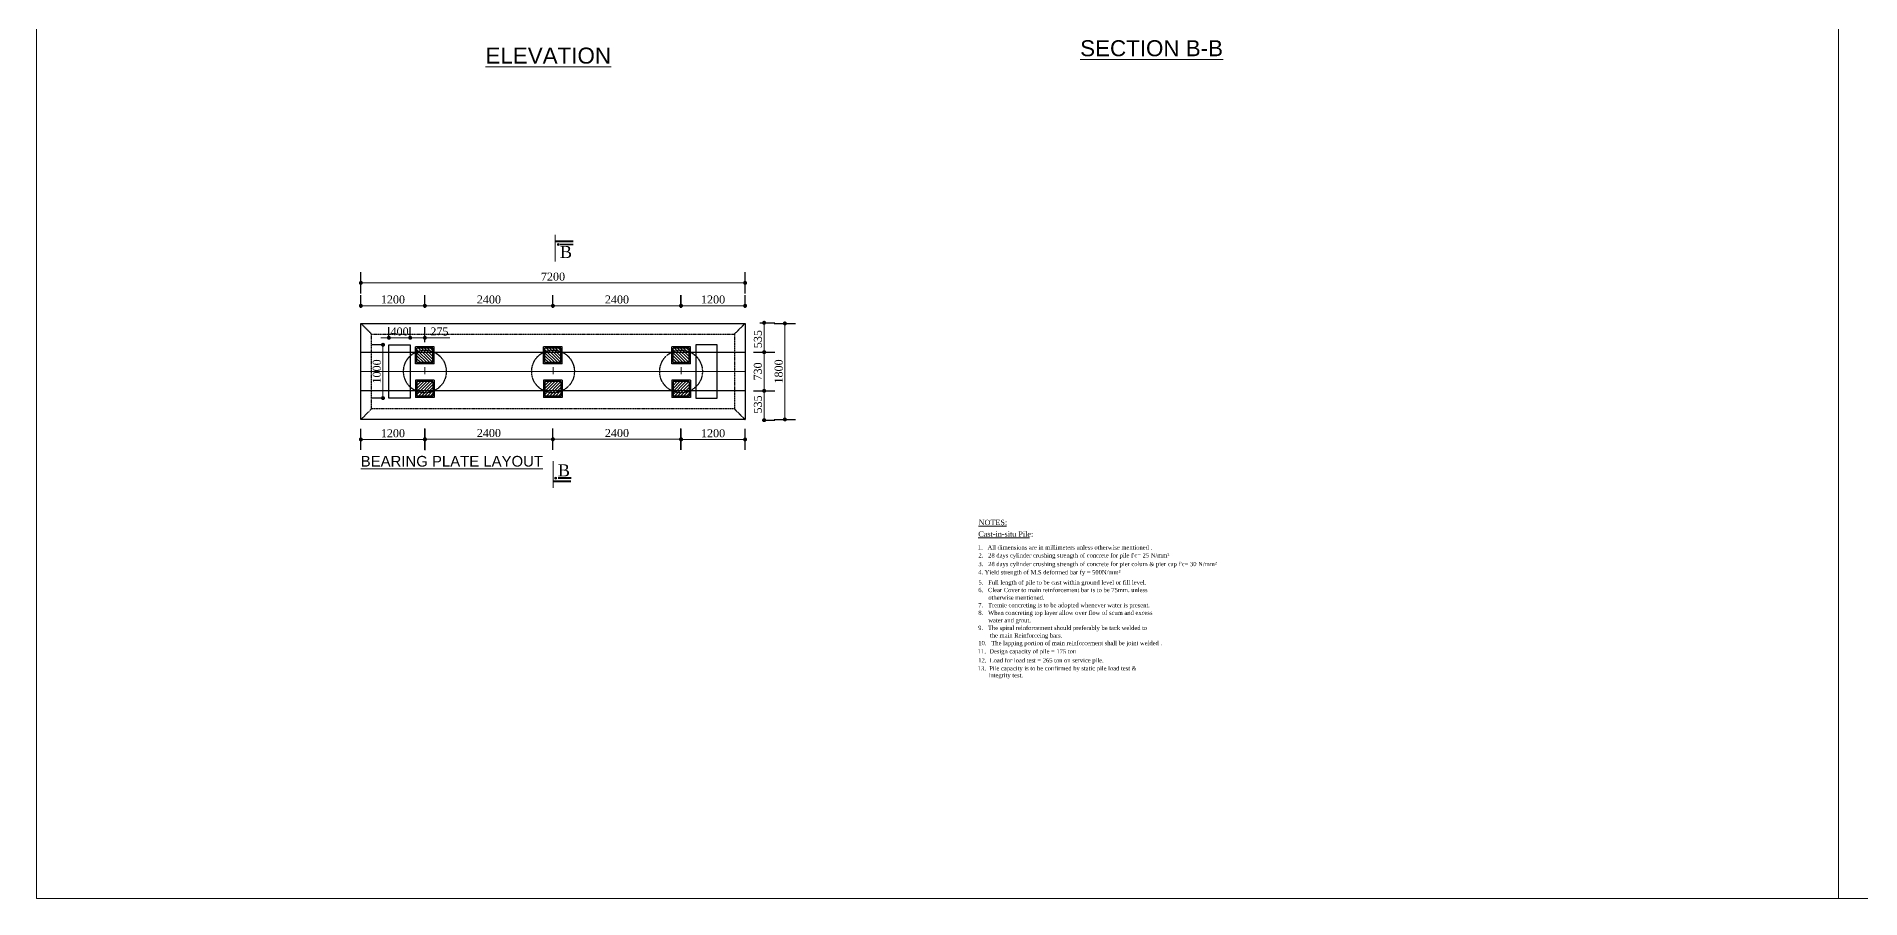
# Model space of a CAD drawing. Header units: millimetres. Extents: x -452357 to 35267, y 81803 to 461763.
# Drawn here: x -277316 to -243131, y 187872 to 204031 of the extents above; entities that cross this region are included whole.
import ezdxf

# ---------------------------------------------------------------- set-up
doc = ezdxf.new("R2010")
doc.units = ezdxf.units.MM
doc.header["$PDMODE"] = 2
for name, pattern in [('CENTER', [2, 1.25, -0.25, 0.25, -0.25]), ('DASHED', [0.75, 0.5, -0.25]), ('HIDDEN', [9.525, 6.35, -3.175])]:
    doc.linetypes.add(name, pattern=pattern)
doc.layers.get('Defpoints').update_dxf_attribs({"lineweight": 13})
for name, color, linetype, lineweight in [('Center Line', 34, 'Continuous', 15), ('Dimision', 96, 'Continuous', 18), ('hatch', 65, 'Continuous', 15), ('Text', 7, 'Continuous', 15)]:
    doc.layers.add(name, color=color, linetype=linetype, lineweight=lineweight)
doc.layers.add('Pire Line', color=11, linetype='Continuous')
doc.styles.add('ROMANS', font='arial.ttf', dxfattribs={"height": 200})
doc.styles.get("Standard").update_dxf_attribs({"font": 'times.ttf'})
doc.dimstyles.new('ISO-25', dxfattribs={"dimtxt": 175, "dimasz": 100, "dimexe": 65, "dimexo": 115.625, "dimgap": 40, "dimtad": 1, "dimtoh": 1, "dimdec": 0, "dimtxsty": 'Standard', "dimblk": 'DOT', "dimcen": 300, "dimclrd": 256, "dimclre": 256, "dimclrt": 256, "dimadec": 0, "dimazin": 0, "dimtfac": 1, "dimtdec": 0, "dimtix": 1, "dimtmove": 0, "dimatfit": 3, "dimldrblk": 'DOT', "dimfxl": 75, "dimlwd": -1, "dimarcsym": 0})

# ---------------------------------------------------------------- blocks, each defined once
blk = doc.blocks.new('_Dot')
at = {"color": 0, "linetype": 'ByBlock', "lineweight": -2}
blk.add_line((-0.5, 0), (-1, 0), dxfattribs=at)
at = {"color": 0, "linetype": 'ByBlock', "const_width": 0.5}
blk.add_lwpolyline([(-0.25, 0, 1), (0.25, 0, 1)], format="xyb", close=True, dxfattribs=at)
blk = doc.blocks.new('*D126')
at = {"layer": 'Defpoints', "color": 0, "ltscale": 3, "transparency": 16777216}
for p in [(-264036, 199412), (-271236, 198939), (-264036, 198939)]:
    blk.add_point(p, dxfattribs=at)
at = {"layer": 'Dimision', "lineweight": -2, "ltscale": 3, "transparency": 16777216}
for p, q in [((-271236, 199212), (-271236, 199612)), ((-264036, 199212), (-264036, 199612))]:
    blk.add_line(p, q, dxfattribs=at)
at = {"layer": 'Dimision', "ltscale": 3, "transparency": 16777216}
blk.add_line((-271161, 199412), (-264111, 199412), dxfattribs=at)
at = {"layer": 'Dimision', "ltscale": 3, "transparency": 16777216, "xscale": 75, "yscale": 75, "zscale": 75, "rotation": 180}
blk.add_blockref('_Dot', (-271236, 199412), dxfattribs=at)
at = {"layer": 'Dimision', "ltscale": 3, "transparency": 16777216, "xscale": 75, "yscale": 75, "zscale": 75}
blk.add_blockref('_Dot', (-264036, 199412), dxfattribs=at)
at = {"layer": 'Dimision', "ltscale": 3, "transparency": 16777216, "insert": (-267636, 199528), "char_height": 150, "attachment_point": 5}
blk.add_mtext('7200', dxfattribs=at)
blk = doc.blocks.new('*D127')
at = {"layer": 'Defpoints', "color": 0, "ltscale": 3, "transparency": 16777216}
for p in [(-267637, 198983), (-270037, 198832), (-267637, 198832)]:
    blk.add_point(p, dxfattribs=at)
at = {"layer": 'Dimision', "lineweight": -2, "ltscale": 3, "transparency": 16777216}
for p, q in [((-270037, 198947), (-270037, 199183)), ((-267637, 198947), (-267637, 199183))]:
    blk.add_line(p, q, dxfattribs=at)
at = {"layer": 'Dimision', "ltscale": 3, "transparency": 16777216}
blk.add_line((-269962, 198983), (-267712, 198983), dxfattribs=at)
at = {"layer": 'Dimision', "ltscale": 3, "transparency": 16777216, "xscale": 75, "yscale": 75, "zscale": 75, "rotation": 180}
blk.add_blockref('_Dot', (-270037, 198983), dxfattribs=at)
at = {"layer": 'Dimision', "ltscale": 3, "transparency": 16777216, "xscale": 75, "yscale": 75, "zscale": 75}
blk.add_blockref('_Dot', (-267637, 198983), dxfattribs=at)
at = {"layer": 'Dimision', "ltscale": 3, "transparency": 16777216, "insert": (-268837, 199100), "char_height": 150, "attachment_point": 5}
blk.add_mtext('2400', dxfattribs=at)
blk = doc.blocks.new('*D128')
at = {"layer": 'Defpoints', "color": 0, "ltscale": 3, "transparency": 16777216}
for p in [(-263954, 198652), (-263955, 196852), (-263290, 196852)]:
    blk.add_point(p, dxfattribs=at)
at = {"layer": 'Dimision', "lineweight": -2, "ltscale": 3, "transparency": 16777216}
for p, q in [((-263490, 198652), (-263090, 198652)), ((-263490, 196852), (-263090, 196852))]:
    blk.add_line(p, q, dxfattribs=at)
at = {"layer": 'Dimision', "ltscale": 3, "transparency": 16777216}
blk.add_line((-263290, 198577), (-263290, 196927), dxfattribs=at)
at = {"layer": 'Dimision', "ltscale": 3, "transparency": 16777216, "xscale": 75, "yscale": 75, "zscale": 75}
for p, rotation in [((-263290, 198652), 90), ((-263290, 196852), 270)]:
    blk.add_blockref('_Dot', p, dxfattribs=dict(at, rotation=rotation))
at = {"layer": 'Dimision', "ltscale": 3, "transparency": 16777216, "insert": (-263406, 197752), "char_height": 150, "attachment_point": 5, "rotation": 90}
blk.add_mtext('1800', dxfattribs=at)
blk = doc.blocks.new('*D129')
at = {"layer": 'Defpoints', "color": 0, "ltscale": 3, "transparency": 16777216}
for p in [(-264036, 198983), (-265236, 198832), (-264036, 198832)]:
    blk.add_point(p, dxfattribs=at)
at = {"layer": 'Dimision', "lineweight": -2, "ltscale": 3, "transparency": 16777216}
for p, q in [((-265236, 198947), (-265236, 199183)), ((-264036, 198947), (-264036, 199183))]:
    blk.add_line(p, q, dxfattribs=at)
at = {"layer": 'Dimision', "ltscale": 3, "transparency": 16777216}
blk.add_line((-265161, 198983), (-264111, 198983), dxfattribs=at)
at = {"layer": 'Dimision', "ltscale": 3, "transparency": 16777216, "xscale": 75, "yscale": 75, "zscale": 75, "rotation": 180}
blk.add_blockref('_Dot', (-265236, 198983), dxfattribs=at)
at = {"layer": 'Dimision', "ltscale": 3, "transparency": 16777216, "xscale": 75, "yscale": 75, "zscale": 75}
blk.add_blockref('_Dot', (-264036, 198983), dxfattribs=at)
at = {"layer": 'Dimision', "ltscale": 3, "transparency": 16777216, "insert": (-264636, 199100), "char_height": 150, "attachment_point": 5}
blk.add_mtext('1200', dxfattribs=at)
blk = doc.blocks.new('*D130')
at = {"layer": 'Defpoints', "color": 0, "ltscale": 3, "transparency": 16777216}
for p in [(-271236, 198983), (-271236, 198832), (-270036, 198832)]:
    blk.add_point(p, dxfattribs=at)
at = {"layer": 'Dimision', "lineweight": -2, "ltscale": 3, "transparency": 16777216}
for p, q in [((-271236, 198947), (-271236, 199183)), ((-270036, 198947), (-270036, 199183))]:
    blk.add_line(p, q, dxfattribs=at)
at = {"layer": 'Dimision', "ltscale": 3, "transparency": 16777216}
blk.add_line((-270111, 198983), (-271161, 198983), dxfattribs=at)
at = {"layer": 'Dimision', "ltscale": 3, "transparency": 16777216, "xscale": 75, "yscale": 75, "zscale": 75, "rotation": 180}
blk.add_blockref('_Dot', (-271236, 198983), dxfattribs=at)
at = {"layer": 'Dimision', "ltscale": 3, "transparency": 16777216, "xscale": 75, "yscale": 75, "zscale": 75}
blk.add_blockref('_Dot', (-270036, 198983), dxfattribs=at)
at = {"layer": 'Dimision', "ltscale": 3, "transparency": 16777216, "insert": (-270636, 199100), "char_height": 150, "attachment_point": 5}
blk.add_mtext('1200', dxfattribs=at)
blk = doc.blocks.new('*D131')
at = {"layer": 'Defpoints', "color": 0, "ltscale": 3, "transparency": 16777216}
for p in [(-264037, 197389), (-263679, 197389), (-263833, 196839)]:
    blk.add_point(p, dxfattribs=at)
at = {"layer": 'Dimision', "lineweight": -2, "ltscale": 3, "transparency": 16777216}
for p, q in [((-263879, 197389), (-263479, 197389)), ((-263717, 196839), (-263479, 196839))]:
    blk.add_line(p, q, dxfattribs=at)
at = {"layer": 'Dimision', "ltscale": 3, "transparency": 16777216}
blk.add_line((-263679, 196914), (-263679, 197314), dxfattribs=at)
at = {"layer": 'Dimision', "ltscale": 3, "transparency": 16777216, "xscale": 75, "yscale": 75, "zscale": 75}
for p, rotation in [((-263679, 197389), 90), ((-263679, 196839), 270)]:
    blk.add_blockref('_Dot', p, dxfattribs=dict(at, rotation=rotation))
at = {"layer": 'Dimision', "ltscale": 3, "transparency": 16777216, "insert": (-263795, 197133), "char_height": 150, "attachment_point": 5, "rotation": 90}
blk.add_mtext('535', dxfattribs=at)
blk = doc.blocks.new('*D132')
at = {"layer": 'Defpoints', "color": 0, "ltscale": 3, "transparency": 16777216}
for p in [(-264036, 198114), (-263679, 198114), (-264037, 197389)]:
    blk.add_point(p, dxfattribs=at)
at = {"layer": 'Dimision', "lineweight": -2, "ltscale": 3, "transparency": 16777216}
for p, q in [((-263879, 198114), (-263479, 198114)), ((-263879, 197389), (-263479, 197389))]:
    blk.add_line(p, q, dxfattribs=at)
at = {"layer": 'Dimision', "ltscale": 3, "transparency": 16777216}
blk.add_line((-263679, 197464), (-263679, 198039), dxfattribs=at)
at = {"layer": 'Dimision', "ltscale": 3, "transparency": 16777216, "xscale": 75, "yscale": 75, "zscale": 75}
for p, rotation in [((-263679, 198114), 90), ((-263679, 197389), 270)]:
    blk.add_blockref('_Dot', p, dxfattribs=dict(at, rotation=rotation))
at = {"layer": 'Dimision', "ltscale": 3, "transparency": 16777216, "insert": (-263796, 197752), "char_height": 150, "attachment_point": 5, "rotation": 90}
blk.add_mtext('730', dxfattribs=at)
blk = doc.blocks.new('*D133')
at = {"layer": 'Defpoints', "color": 0, "ltscale": 3, "transparency": 16777216}
for p in [(-263877, 198664), (-263679, 198664), (-264036, 198114)]:
    blk.add_point(p, dxfattribs=at)
at = {"layer": 'Dimision', "lineweight": -2, "ltscale": 3, "transparency": 16777216}
for p, q in [((-263762, 198664), (-263479, 198664)), ((-263879, 198114), (-263479, 198114))]:
    blk.add_line(p, q, dxfattribs=at)
at = {"layer": 'Dimision', "ltscale": 3, "transparency": 16777216}
blk.add_line((-263679, 198189), (-263679, 198589), dxfattribs=at)
at = {"layer": 'Dimision', "ltscale": 3, "transparency": 16777216, "xscale": 75, "yscale": 75, "zscale": 75}
for p, rotation in [((-263679, 198664), 90), ((-263679, 198114), 270)]:
    blk.add_blockref('_Dot', p, dxfattribs=dict(at, rotation=rotation))
at = {"layer": 'Dimision', "ltscale": 3, "transparency": 16777216, "insert": (-263795, 198358), "char_height": 150, "attachment_point": 5, "rotation": 90}
blk.add_mtext('535', dxfattribs=at)
blk = doc.blocks.new('*D134')
at = {"layer": 'Defpoints', "color": 0, "ltscale": 3, "transparency": 16777216}
for p in [(-267637, 198983), (-267637, 198832), (-265237, 198832)]:
    blk.add_point(p, dxfattribs=at)
at = {"layer": 'Dimision', "lineweight": -2, "ltscale": 3, "transparency": 16777216}
for p, q in [((-267637, 198947), (-267637, 199183)), ((-265237, 198947), (-265237, 199183))]:
    blk.add_line(p, q, dxfattribs=at)
at = {"layer": 'Dimision', "ltscale": 3, "transparency": 16777216}
blk.add_line((-265312, 198983), (-267562, 198983), dxfattribs=at)
at = {"layer": 'Dimision', "ltscale": 3, "transparency": 16777216, "xscale": 75, "yscale": 75, "zscale": 75, "rotation": 180}
blk.add_blockref('_Dot', (-267637, 198983), dxfattribs=at)
at = {"layer": 'Dimision', "ltscale": 3, "transparency": 16777216, "xscale": 75, "yscale": 75, "zscale": 75}
blk.add_blockref('_Dot', (-265237, 198983), dxfattribs=at)
at = {"layer": 'Dimision', "ltscale": 3, "transparency": 16777216, "insert": (-266437, 199100), "char_height": 150, "attachment_point": 5}
blk.add_mtext('2400', dxfattribs=at)
blk = doc.blocks.new('*D135')
at = {"layer": 'Defpoints', "color": 0, "ltscale": 3, "transparency": 16777216}
for p in [(-267637, 196481), (-270037, 196169), (-267637, 196169)]:
    blk.add_point(p, dxfattribs=at)
at = {"layer": 'Dimision', "lineweight": -2, "ltscale": 3, "transparency": 16777216}
for p, q in [((-270037, 196285), (-270037, 196681)), ((-267637, 196285), (-267637, 196681))]:
    blk.add_line(p, q, dxfattribs=at)
at = {"layer": 'Dimision', "ltscale": 3, "transparency": 16777216}
blk.add_line((-269962, 196481), (-267712, 196481), dxfattribs=at)
at = {"layer": 'Dimision', "ltscale": 3, "transparency": 16777216, "xscale": 75, "yscale": 75, "zscale": 75, "rotation": 180}
blk.add_blockref('_Dot', (-270037, 196481), dxfattribs=at)
at = {"layer": 'Dimision', "ltscale": 3, "transparency": 16777216, "xscale": 75, "yscale": 75, "zscale": 75}
blk.add_blockref('_Dot', (-267637, 196481), dxfattribs=at)
at = {"layer": 'Dimision', "ltscale": 3, "transparency": 16777216, "insert": (-268837, 196597), "char_height": 150, "attachment_point": 5}
blk.add_mtext('2400', dxfattribs=at)
blk = doc.blocks.new('*D136')
at = {"layer": 'Defpoints', "color": 0, "ltscale": 3, "transparency": 16777216}
for p in [(-264036, 196477), (-265236, 196169), (-264036, 196169)]:
    blk.add_point(p, dxfattribs=at)
at = {"layer": 'Dimision', "lineweight": -2, "ltscale": 3, "transparency": 16777216}
for p, q in [((-265236, 196285), (-265236, 196677)), ((-264036, 196285), (-264036, 196677))]:
    blk.add_line(p, q, dxfattribs=at)
at = {"layer": 'Dimision', "ltscale": 3, "transparency": 16777216}
blk.add_line((-265161, 196477), (-264111, 196477), dxfattribs=at)
at = {"layer": 'Dimision', "ltscale": 3, "transparency": 16777216, "xscale": 75, "yscale": 75, "zscale": 75, "rotation": 180}
blk.add_blockref('_Dot', (-265236, 196477), dxfattribs=at)
at = {"layer": 'Dimision', "ltscale": 3, "transparency": 16777216, "xscale": 75, "yscale": 75, "zscale": 75}
blk.add_blockref('_Dot', (-264036, 196477), dxfattribs=at)
at = {"layer": 'Dimision', "ltscale": 3, "transparency": 16777216, "insert": (-264636, 196593), "char_height": 150, "attachment_point": 5}
blk.add_mtext('1200', dxfattribs=at)
blk = doc.blocks.new('*D137')
at = {"layer": 'Defpoints', "color": 0, "ltscale": 3, "transparency": 16777216}
for p in [(-270036, 197752), (-271236, 196477), (-271236, 196169)]:
    blk.add_point(p, dxfattribs=at)
at = {"layer": 'Dimision', "lineweight": -2, "ltscale": 3, "transparency": 16777216}
for p, q in [((-271236, 196285), (-271236, 196677)), ((-270036, 196677), (-270036, 196277))]:
    blk.add_line(p, q, dxfattribs=at)
at = {"layer": 'Dimision', "ltscale": 3, "transparency": 16777216}
blk.add_line((-270111, 196477), (-271161, 196477), dxfattribs=at)
at = {"layer": 'Dimision', "ltscale": 3, "transparency": 16777216, "xscale": 75, "yscale": 75, "zscale": 75, "rotation": 180}
blk.add_blockref('_Dot', (-271236, 196477), dxfattribs=at)
at = {"layer": 'Dimision', "ltscale": 3, "transparency": 16777216, "xscale": 75, "yscale": 75, "zscale": 75}
blk.add_blockref('_Dot', (-270036, 196477), dxfattribs=at)
at = {"layer": 'Dimision', "ltscale": 3, "transparency": 16777216, "insert": (-270636, 196593), "char_height": 150, "attachment_point": 5}
blk.add_mtext('1200', dxfattribs=at)
blk = doc.blocks.new('*D138')
at = {"layer": 'Defpoints', "color": 0, "ltscale": 3, "transparency": 16777216}
for p in [(-267637, 196481), (-267637, 196169), (-265237, 196169)]:
    blk.add_point(p, dxfattribs=at)
at = {"layer": 'Dimision', "lineweight": -2, "ltscale": 3, "transparency": 16777216}
for p, q in [((-267637, 196285), (-267637, 196681)), ((-265237, 196285), (-265237, 196681))]:
    blk.add_line(p, q, dxfattribs=at)
at = {"layer": 'Dimision', "ltscale": 3, "transparency": 16777216}
blk.add_line((-265312, 196481), (-267562, 196481), dxfattribs=at)
at = {"layer": 'Dimision', "ltscale": 3, "transparency": 16777216, "xscale": 75, "yscale": 75, "zscale": 75, "rotation": 180}
blk.add_blockref('_Dot', (-267637, 196481), dxfattribs=at)
at = {"layer": 'Dimision', "ltscale": 3, "transparency": 16777216, "xscale": 75, "yscale": 75, "zscale": 75}
blk.add_blockref('_Dot', (-265237, 196481), dxfattribs=at)
at = {"layer": 'Dimision', "ltscale": 3, "transparency": 16777216, "insert": (-266437, 196597), "char_height": 150, "attachment_point": 5}
blk.add_mtext('2400', dxfattribs=at)
blk = doc.blocks.new('*D174')
at = {"layer": 'Defpoints', "color": 0, "ltscale": 3, "transparency": 16777216}
for p in [(-270822, 198252), (-270711, 198252), (-270711, 197252)]:
    blk.add_point(p, dxfattribs=at)
at = {"layer": 'Dimision', "lineweight": -2, "ltscale": 3, "transparency": 16777216}
for p, q in [((-270822, 198252), (-271022, 198252)), ((-270822, 197252), (-271022, 197252))]:
    blk.add_line(p, q, dxfattribs=at)
at = {"layer": 'Dimision', "ltscale": 3, "transparency": 16777216}
blk.add_line((-270822, 197327), (-270822, 198177), dxfattribs=at)
at = {"layer": 'Dimision', "ltscale": 3, "transparency": 16777216, "xscale": 75, "yscale": 75, "zscale": 75}
for p, rotation in [((-270822, 198252), 90), ((-270822, 197252), 270)]:
    blk.add_blockref('_Dot', p, dxfattribs=dict(at, rotation=rotation))
at = {"layer": 'Dimision', "ltscale": 3, "transparency": 16777216, "insert": (-270938, 197752), "char_height": 150, "attachment_point": 5, "rotation": 90}
blk.add_mtext('1000', dxfattribs=at)
blk = doc.blocks.new('*D175')
at = {"layer": 'Defpoints', "color": 0, "ltscale": 3, "transparency": 16777216}
for p in [(-270711, 198383), (-270711, 198252), (-270311, 198252)]:
    blk.add_point(p, dxfattribs=at)
at = {"layer": 'Dimision', "ltscale": 3, "transparency": 16777216}
for p, q in [((-270786, 198383), (-270861, 198383)), ((-270311, 198383), (-270711, 198383)), ((-270236, 198383), (-270161, 198383))]:
    blk.add_line(p, q, dxfattribs=at)
at = {"layer": 'Dimision', "lineweight": -2, "ltscale": 3, "transparency": 16777216}
for p, q in [((-270711, 198367), (-270711, 198583)), ((-270311, 198367), (-270311, 198583))]:
    blk.add_line(p, q, dxfattribs=at)
at = {"layer": 'Dimision', "ltscale": 3, "transparency": 16777216, "xscale": 75, "yscale": 75, "zscale": 75}
blk.add_blockref('_Dot', (-270711, 198383), dxfattribs=at)
at = {"layer": 'Dimision', "ltscale": 3, "transparency": 16777216, "xscale": 75, "yscale": 75, "zscale": 75, "rotation": 180}
blk.add_blockref('_Dot', (-270311, 198383), dxfattribs=at)
at = {"layer": 'Dimision', "ltscale": 3, "transparency": 16777216, "insert": (-270511, 198500), "char_height": 150, "attachment_point": 5}
blk.add_mtext('400', dxfattribs=at)
blk = doc.blocks.new('*D176')
at = {"layer": 'Defpoints', "color": 0, "ltscale": 3, "transparency": 16777216}
for p in [(-270036, 198383), (-270311, 198252), (-270036, 198187)]:
    blk.add_point(p, dxfattribs=at)
at = {"layer": 'Dimision', "lineweight": -2, "ltscale": 3, "transparency": 16777216}
for p, q in [((-270311, 198367), (-270311, 198583)), ((-270036, 198302), (-270036, 198583))]:
    blk.add_line(p, q, dxfattribs=at)
at = {"layer": 'Dimision', "ltscale": 3, "transparency": 16777216}
for p, q in [((-270236, 198383), (-270111, 198383)), ((-270036, 198383), (-269568, 198383))]:
    blk.add_line(p, q, dxfattribs=at)
at = {"layer": 'Dimision', "ltscale": 3, "transparency": 16777216, "xscale": 75, "yscale": 75, "zscale": 75, "rotation": 180}
blk.add_blockref('_Dot', (-270311, 198383), dxfattribs=at)
at = {"layer": 'Dimision', "ltscale": 3, "transparency": 16777216, "xscale": 75, "yscale": 75, "zscale": 75}
blk.add_blockref('_Dot', (-270036, 198383), dxfattribs=at)
at = {"layer": 'Dimision', "ltscale": 3, "transparency": 16777216, "insert": (-269764, 198500), "char_height": 150, "attachment_point": 5}
blk.add_mtext('275', dxfattribs=at)

msp = doc.modelspace()

# ---------------------------------------------------------------- hatches: boundary and pattern name
at = {"layer": 'hatch', "ltscale": 10}
h = msp.add_hatch(dxfattribs=at)
h.set_pattern_fill('_USER', color=256, scale=40, angle=45, style=0, pattern_type=0)
h.set_pattern_definition([(315, (116069.93, 310441.726), (-28.2842712, -28.2842712), [])])
h.paths.add_polyline_path([(-270186.8, 197916.7), (-270186.8, 198186.7), (-269886.8, 198186.7), (-269886.8, 197916.7)])
h = msp.add_hatch(dxfattribs=at)
h.set_pattern_fill('_USER', color=256, scale=40, angle=45, style=0, pattern_type=0)
h.set_pattern_definition([(315, (118470.398, 310441.726), (-28.2842712, -28.2842712), [])])
h.paths.add_polyline_path([(-267786.3, 197916.7), (-267786.3, 198186.7), (-267486.3, 198186.7), (-267486.3, 197916.7)])
h = msp.add_hatch(dxfattribs=at)
h.set_pattern_fill('_USER', color=256, scale=40, angle=45, style=0, pattern_type=0)
h.set_pattern_definition([(315, (120869.93, 310441.726), (-28.2842712, -28.2842712), [])])
h.paths.add_polyline_path([(-265386.8, 197916.7), (-265386.8, 198186.7), (-265086.8, 198186.7), (-265086.8, 197916.7)])
h = msp.add_hatch(dxfattribs=at)
h.set_pattern_fill('_USER', color=256, scale=40, angle=45, style=0, pattern_type=0)
h.set_pattern_definition([(45, (116069.93, 85036.77), (-28.2842712, 28.2842712), [])])
h.paths.add_polyline_path([(-270186.8, 197561.7), (-270186.8, 197291.7), (-269886.8, 197291.7), (-269886.8, 197561.7)])
h = msp.add_hatch(dxfattribs=at)
h.set_pattern_fill('_USER', color=256, scale=40, angle=45, style=0, pattern_type=0)
h.set_pattern_definition([(45, (118470.398, 85036.77), (-28.2842712, 28.2842712), [])])
h.paths.add_polyline_path([(-267786.3, 197561.7), (-267786.3, 197291.7), (-267486.3, 197291.7), (-267486.3, 197561.7)])
h = msp.add_hatch(dxfattribs=at)
h.set_pattern_fill('_USER', color=256, scale=40, angle=45, style=0, pattern_type=0)
h.set_pattern_definition([(45, (120869.93, 85036.77), (-28.2842712, 28.2842712), [])])
h.paths.add_polyline_path([(-265386.8, 197561.7), (-265386.8, 197291.7), (-265086.8, 197291.7), (-265086.8, 197561.7)])
at = {"layer": 'Text'}
for points in [[(-267518, 200132.9, 1), (-267553.9, 200132.9, 1)], [(-267567.8, 195752.9, -1), (-267603.6, 195752.9, -1)]]:
    msp.add_hatch(color=256, dxfattribs=at).paths.add_polyline_path(points)

# ---------------------------------------------------------------- linework, layer by layer
at = {"layer": 'Center Line'}
for p, q in [((-269983.4, 197751.7), (-270088.4, 197751.7)), ((-270035.9, 197699.2), (-270035.9, 197829.2)), ((-269583.4, 197751.7), (-269688.4, 197751.7)), ((-269635.9, 197699.2), (-269635.9, 197829.2)), ((-267582.9, 197751.7), (-267687.9, 197751.7)), ((-267635.4, 197699.2), (-267635.4, 197829.2)), ((-267182.9, 197751.7), (-267287.9, 197751.7)), ((-267235.4, 197699.2), (-267235.4, 197829.2)), ((-265183.8, 197751.7), (-265288.8, 197751.7)), ((-265183.4, 197751.7), (-265288.4, 197751.7)), ((-265235.9, 197699.2), (-265235.9, 197829.2))]:
    msp.add_line(p, q, dxfattribs=at)
at = {"layer": 'Center Line', "linetype": 'CENTER', "ltscale": 6}
msp.add_lwpolyline([(-271235.9, 197751.7), (-264034.9, 197751.7)], dxfattribs=at)
at = {"layer": 'hatch', "ltscale": 3}
for points in [[(-277316.1, 223790.8), (-243546.4, 223816.1), (-243546.4, 187871.7), (-277316.1, 187871.7)], [(-243546.4, 223816.1), (-208199.3, 223816.1), (-208199.3, 187871.7), (-243546.4, 187871.7)]]:
    msp.add_lwpolyline(points, close=True, dxfattribs=at)
at = {"layer": 'Pire Line', "ltscale": 5}
for p, q in [((-271235.9, 198651.7), (-264035.9, 198651.7)), ((-271235.9, 196851.7), (-271235.9, 198651.7)), ((-264035.9, 198651.7), (-264036.8, 196851.7)), ((-271235.9, 198114.2), (-264035.9, 198114.2)), ((-270211.8, 197891.7), (-270211.8, 198211.7)), ((-269861.8, 198211.7), (-270211.8, 198211.7)), ((-270186.8, 197916.7), (-270186.8, 198186.7)), ((-269886.8, 198186.7), (-270186.8, 198186.7)), ((-269886.8, 197916.7), (-269886.8, 198186.7)), ((-269861.8, 197891.7), (-269861.8, 198211.7)), ((-267811.3, 197891.7), (-267811.3, 198211.7)), ((-267461.3, 198211.7), (-267811.3, 198211.7)), ((-267786.3, 197916.7), (-267786.3, 198186.7)), ((-267486.3, 198186.7), (-267786.3, 198186.7)), ((-267486.3, 197916.7), (-267486.3, 198186.7)), ((-267461.3, 197891.7), (-267461.3, 198211.7)), ((-265411.8, 197891.7), (-265411.8, 198211.7)), ((-265061.8, 198211.7), (-265411.8, 198211.7)), ((-265386.8, 197916.7), (-265386.8, 198186.7)), ((-265086.8, 198186.7), (-265386.8, 198186.7)), ((-265086.8, 197916.7), (-265086.8, 198186.7)), ((-265061.8, 197891.7), (-265061.8, 198211.7)), ((-269861.8, 197891.7), (-270211.8, 197891.7)), ((-269886.8, 197916.7), (-270186.8, 197916.7)), ((-267461.3, 197891.7), (-267811.3, 197891.7)), ((-267486.3, 197916.7), (-267786.3, 197916.7)), ((-265061.8, 197891.7), (-265411.8, 197891.7)), ((-265086.8, 197916.7), (-265386.8, 197916.7)), ((-264036.8, 197389.2), (-271235.9, 197389.2)), ((-270211.8, 197586.7), (-270211.8, 197266.7)), ((-269861.8, 197586.7), (-270211.8, 197586.7)), ((-269861.8, 197266.7), (-270211.8, 197266.7)), ((-270186.8, 197561.7), (-270186.8, 197291.7)), ((-269886.8, 197561.7), (-270186.8, 197561.7)), ((-269886.8, 197291.7), (-270186.8, 197291.7)), ((-269886.8, 197561.7), (-269886.8, 197291.7)), ((-269861.8, 197586.7), (-269861.8, 197266.7)), ((-267811.3, 197586.7), (-267811.3, 197266.7)), ((-267461.3, 197586.7), (-267811.3, 197586.7)), ((-267461.3, 197266.7), (-267811.3, 197266.7)), ((-267786.3, 197561.7), (-267786.3, 197291.7)), ((-267486.3, 197561.7), (-267786.3, 197561.7)), ((-267486.3, 197291.7), (-267786.3, 197291.7)), ((-267486.3, 197561.7), (-267486.3, 197291.7)), ((-267461.3, 197586.7), (-267461.3, 197266.7)), ((-265411.8, 197586.7), (-265411.8, 197266.7)), ((-265061.8, 197586.7), (-265411.8, 197586.7)), ((-265061.8, 197266.7), (-265411.8, 197266.7)), ((-265386.8, 197561.7), (-265386.8, 197291.7)), ((-265086.8, 197561.7), (-265386.8, 197561.7)), ((-265086.8, 197291.7), (-265386.8, 197291.7)), ((-265086.8, 197561.7), (-265086.8, 197291.7)), ((-265061.8, 197586.7), (-265061.8, 197266.7)), ((-264036.8, 196851.7), (-271235.9, 196851.7))]:
    msp.add_line(p, q, dxfattribs=at)
at = {"layer": 'Pire Line', "linetype": 'HIDDEN', "ltscale": 0.3}
for p, q in [((-271036.8, 197051.7), (-271035.9, 198451.7)), ((-271035.9, 198451.7), (-264235.9, 198451.7)), ((-264235.9, 198451.7), (-264236.8, 197051.7)), ((-264236.8, 197051.7), (-271036.8, 197051.7))]:
    msp.add_line(p, q, dxfattribs=at)
at = {"layer": 'Pire Line', "linetype": 'DASHED', "ltscale": 5}
msp.add_lwpolyline([(-271035.9, 198451.7), (-271235.9, 198651.7)], dxfattribs=at)
at = {"layer": 'Pire Line', "linetype": 'DASHED', "ltscale": 3}
for points in [[(-264235.9, 198451.7), (-264035.9, 198651.7)], [(-271036.8, 197051.7), (-271235.9, 196851.7)], [(-264236.8, 197051.7), (-264036.8, 196851.7)]]:
    msp.add_lwpolyline(points, dxfattribs=at)
at = {"layer": 'Pire Line', "ltscale": 5}
for points in [[(-270711, 198251.5), (-270310.9, 198251.5), (-270310.9, 197252), (-270711, 197252)], [(-264560.7, 198251.5), (-264960.9, 198251.5), (-264960.9, 197252), (-264560.7, 197252)]]:
    msp.add_lwpolyline(points, close=True, dxfattribs=at)
at = {"layer": 'Pire Line', "linetype": 'HIDDEN', "ltscale": 0.3}
for centre in [(-270035.9, 197751.7), (-267635.4, 197751.7), (-265235.9, 197751.7)]:
    msp.add_circle(centre, 400.4, dxfattribs=at)
at = {"layer": 'Text'}
for p, q in [((-267595.2, 199812.2), (-267595.2, 200311.7)), ((-267633.8, 196072.7), (-267633.8, 195573.2)), ((-259665.4, 194635), (-258706.7, 194635)), ((-259658.4, 194851.2), (-259137.7, 194851.2))]:
    msp.add_line(p, q, dxfattribs=at)
at = {"layer": 'Text', "const_width": 35.9}
for points in [[(-267606.5, 200193), (-267257.1, 200193)], [(-267501.6, 200132), (-267252.1, 200132)], [(-267645.1, 195691.8), (-267295.7, 195691.8)], [(-267540.2, 195752.9), (-267290.7, 195752.9)]]:
    msp.add_lwpolyline(points, dxfattribs=at)
at = {"layer": 'Text'}
for centre in [(-267535.9, 200132.9), (-267585.7, 195752.9)]:
    msp.add_circle(centre, 17.9, dxfattribs=at)

# ---------------------------------------------------------------- texts
at = {"layer": 'Text', "style": 'ROMANS'}
for s, height, p in [('%%UELEVATION', 300, (-268900.3, 203522.7)), ('%%USECTION B-B', 300, (-257756.3, 203661.1)), ('%%UBEARING PLATE LAYOUT', 200, (-271238.9, 195968.5))]:
    msp.add_text(s, height=height, dxfattribs=at).set_placement(p)
at = {"layer": 'Text'}
for s, height, p in [('B', 224.2, (-267505.4, 199879.5)), ('B', 224.2, (-267544, 195786.2)), ('NOTES:', 100, (-259658.4, 194871.2)), ('Cast-in-situ Pile:', 100, (-259665.4, 194655)), ('1.   All dimensions are in millimeters unless otherwise mentioned .', 80, (-259674.2, 194412.9)), ("2.   28 days cylinder crushing strength of concrete for pile f'c= 25 N/mm² ", 80, (-259662.9, 194264.2)), ("3.   28 days cylinder crushing strength of concrete for pier colum & pier cap f'c= 30 N/mm² ", 80, (-259662.9, 194102.1)), ('4. Yield strength of M.S deformed bar fy = 500N/mm²   ', 80, (-259666.9, 193948)), ('5.   Full length of pile to be cast within ground level or fill level.', 80, (-259662.2, 193757)), ('6.   Clear Cover to main reinforcement bar is to be 75mm. unless ', 80, (-259666, 193615)), ('      otherwise mentioned.', 80, (-259660.4, 193472.9)), ('8.   When concreting top layer allow over flow of scum and excess', 80, (-259664.8, 193188.9)), ('7.   Tremie concreting is to be adopted whenever water is present.', 80, (-259665.5, 193330.9)), ('9.   The spiral reinforcement should preferably be tack welded to ', 80, (-259667.5, 192904.9)), ('      water and grout.', 80, (-259660.4, 193046.9)), ('       the main Reinforceing bars.', 80, (-259660.4, 192762.8)), ('11.  Design capacity of pile = 175 ton', 80, (-259674.2, 192466)), ('10.   The lapping portion of main reinforcement shall be joint welded .', 80, (-259665.1, 192620.8)), ('13.  Pile capacity is to be confirmed by static pile load test &', 80, (-259674.2, 192147.6)), ('12.  Load for load test = 265 ton on service pile.', 80, (-259666.7, 192296.6)), ('integrity test.', 80, (-259471.7, 192017))]:
    msp.add_text(s, height=height, dxfattribs=at).set_placement(p)

# ---------------------------------------------------------------- dimensions: what is measured, and where the dimension line sits
at = {"layer": 'Dimision', "ltscale": 3}
for base, p1, p2, picture, middle in [((-264035.9, 199411.7), (-271235.9, 198939.4), (-264035.9, 198939.4), '*D126', (-267635.9, 199528.2)), ((-271235.9, 198983.4), (-270035.9, 198831.7), (-271235.9, 198831.7), '*D130', (-270635.9, 199099.7)), ((-267636.8, 198983.4), (-270036.8, 198831.7), (-267636.8, 198831.7), '*D127', (-268836.8, 199099.7)), ((-264035.9, 198983.4), (-265235.9, 198831.7), (-264035.9, 198831.7), '*D129', (-264635.9, 199099.7)), ((-270711, 198383.3), (-270310.9, 198251.5), (-270711, 198251.5), '*D175', (-270510.9, 198499.6)), ((-271235.9, 196477), (-270035.9, 197751.7), (-271235.9, 196169.1), '*D137', (-270635.9, 196593.3)), ((-267636.8, 196480.8), (-270036.8, 196169.1), (-267636.8, 196169.1), '*D135', (-268836.8, 196597.1)), ((-264035.9, 196477), (-265235.9, 196169.1), (-264035.9, 196169.1), '*D136', (-264635.9, 196593.3))]:
    dim = msp.add_linear_dim(base=base, p1=p1, p2=p2, dimstyle='ISO-25', override={"dimtxt": 150, "dimasz": 75, "dimexe": 200, "dimfxl": 200, "dimfxlon": 1}, dxfattribs=at)
    dim.commit()
    dim.dimension.update_dxf_attribs({"geometry": picture, "text_midpoint": middle})
for base, p1, p2, angle, picture, middle in [((-267636.8, 198983.4), (-265236.8, 198831.7), (-267636.8, 198831.7), 180, '*D134', (-266436.8, 199099.7)), ((-263289.6, 196851.7), (-263953.8, 198651.7), (-263954.8, 196851.7), 90, '*D128', (-263405.9, 197751.7)), ((-270822.1967, 198251.5398), (-270710.9846, 197251.9565), (-270710.9846, 198251.5398), 90, '*D174', (-270938.4944, 197751.7481)), ((-267636.8, 196480.8), (-265236.8, 196169.1), (-267636.8, 196169.1), 180, '*D138', (-266436.8, 196597.1))]:
    dim = msp.add_linear_dim(base=base, p1=p1, p2=p2, angle=angle, dimstyle='ISO-25', override={"dimtxt": 150, "dimasz": 75, "dimexe": 200, "dimfxl": 200, "dimfxlon": 1}, dxfattribs=at)
    dim.commit()
    dim.dimension.update_dxf_attribs({"geometry": picture, "text_midpoint": middle})
for base, p1, p2, picture, middle in [((-263679, 198664.2), (-264035.9, 198114.2), (-263877.1, 198664.2), '*D133', (-263679, 198358)), ((-263679, 197389.2), (-263832.7, 196839.2), (-264036.8, 197389.2), '*D131', (-263679, 197133))]:
    dim = msp.add_linear_dim(base=base, p1=p1, p2=p2, angle=90, text='535', dimstyle='ISO-25', override={"dimtxt": 150, "dimasz": 75, "dimexe": 200, "dimfxl": 200, "dimfxlon": 1}, dxfattribs=at)
    dim.commit()
    dim.dimension.update_dxf_attribs({"geometry": picture, "text_midpoint": middle, "dimtype": 160})
dim = msp.add_linear_dim(base=(-270035.9, 198383.3), p1=(-270310.9, 198251.5), p2=(-270035.9, 198186.7), dimstyle='ISO-25', override={"dimtxt": 150, "dimasz": 75, "dimexe": 200, "dimfxl": 200, "dimfxlon": 1}, dxfattribs=at)
dim.commit()
dim.dimension.update_dxf_attribs({"geometry": '*D176', "text_midpoint": (-269764.4, 198383.3), "dimtype": 160})
dim = msp.add_linear_dim(base=(-263679, 198114.2), p1=(-264036.8, 197389.2), p2=(-264035.9, 198114.2), angle=90, text='730', dimstyle='ISO-25', override={"dimtxt": 150, "dimasz": 75, "dimexe": 200, "dimfxl": 200, "dimfxlon": 1}, dxfattribs=at)
dim.commit()
dim.dimension.update_dxf_attribs({"geometry": '*D132', "text_midpoint": (-263795.5, 197751.7)})

doc.saveas('drawing.dxf')
